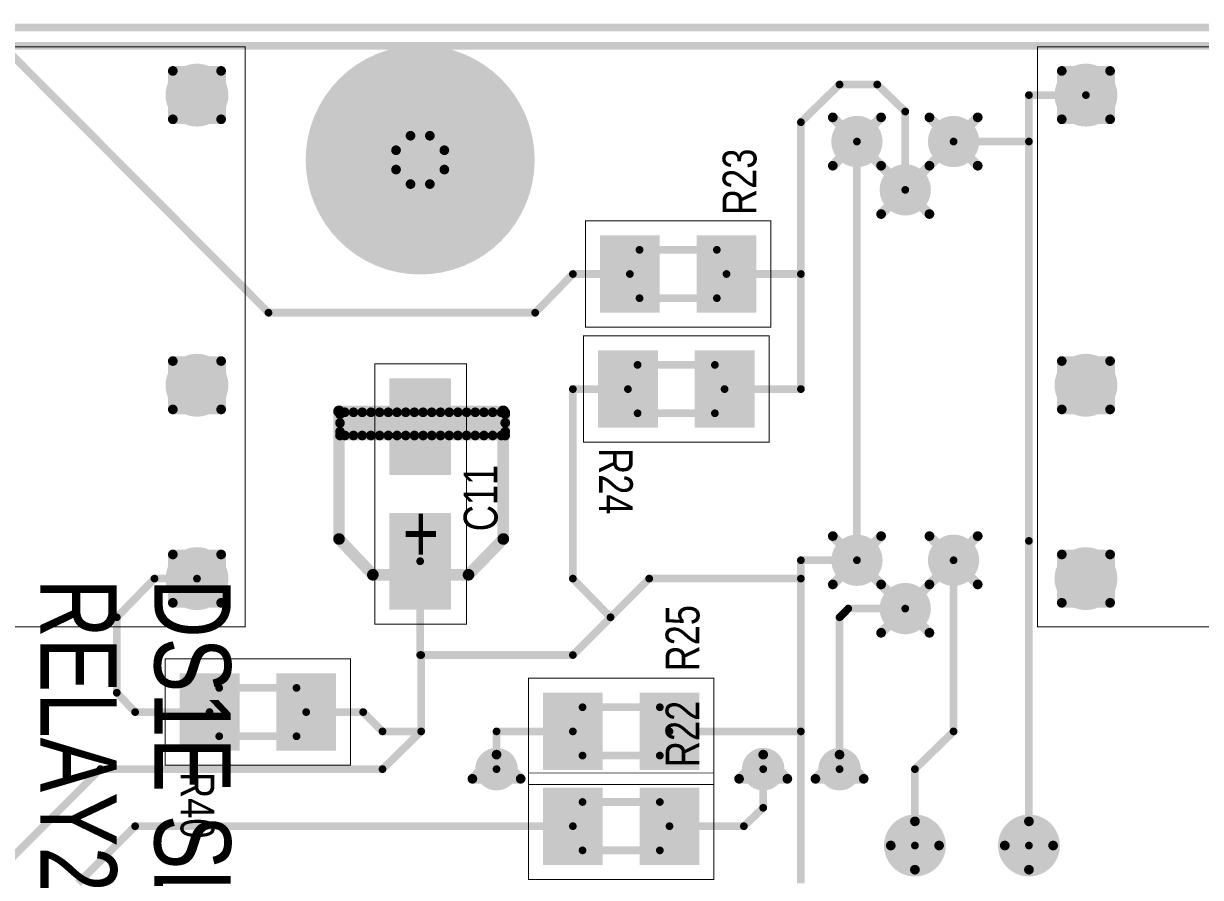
# Model space of a CAD drawing. Extents: x 0 to 12.4, y -1.9 to 1.3.
# Drawn here: x 7.266 to 8.483, y 0.459 to 1.342 of the extents above; entities that cross this region are included whole.
import ezdxf

# ---------------------------------------------------------------- set-up
doc = ezdxf.new("R2010")
doc.units = 0

msp = doc.modelspace()

# ---------------------------------------------------------------- linework, layer by layer
for points, const_width in [([(12.361, 0.02), (0, 0.02), (0, 1.338), (12.361, 1.338), (12.361, 0.02)], 0.008), ([(7.095, 0.748), (7.095, 1.318), (7.495, 1.318), (7.495, 0.718), (7.095, 0.718), (7.095, 0.748)], 0.001), ([(8.315, 0.748), (8.315, 1.318), (8.715, 1.318), (8.715, 0.718), (8.315, 0.718), (8.315, 0.748)], 0.001)]:
    msp.add_lwpolyline(points, close=True, dxfattribs=dict(const_width=const_width))
at = {"const_width": 0.0005}
for points in [[(7.4947, 1.318, 1), (7.4953, 1.318, 1)], [(8.3148, 1.318, 1), (8.3152, 1.318, 1)], [(8.3148, 0.748, 1), (8.3152, 0.748, 1)], [(8.3148, 0.748, 1), (8.3152, 0.748, 1)], [(7.4947, 0.718, 1), (7.4953, 0.718, 1)], [(8.3148, 0.718, 1), (8.3152, 0.718, 1)]]:
    msp.add_lwpolyline(points, format="xyb", close=True, dxfattribs=at)
at = {"layer": 'ASB', "const_width": 0.027}
for points in [[(8.115, 1.22, 1), (8.141, 1.22, 1)], [(8.215, 1.22, 1), (8.241, 1.22, 1)], [(8.165, 1.17, 1), (8.191, 1.17, 1)], [(8.115, 0.787, 1), (8.141, 0.787, 1)], [(8.215, 0.787, 1), (8.241, 0.787, 1)], [(8.165, 0.737, 1), (8.191, 0.737, 1)]]:
    msp.add_lwpolyline(points, format="xyb", close=True, dxfattribs=at)
at = {"layer": 'BOT'}
for points, const_width in [([(12.341, 1.319), (0.02, 1.319), (0.02, 0.039), (12.341, 0.039), (12.341, 1.319)], 0.008), ([(7.847, 1.138), (8.039, 1.138), (8.039, 1.028), (7.847, 1.028), (7.847, 1.138)], 0.001), ([(8.037, 0.909), (7.845, 0.909), (7.845, 1.019), (8.037, 1.019), (8.037, 0.909)], 0.001), ([(7.629, 0.721), (7.629, 0.99), (7.724, 0.99), (7.724, 0.721), (7.629, 0.721)], 0.001), ([(7.604, 0.575), (7.412, 0.575), (7.412, 0.685), (7.604, 0.685), (7.604, 0.575)], 0.001), ([(7.788, 0.665), (7.98, 0.665), (7.98, 0.555), (7.788, 0.555), (7.788, 0.665)], 0.001), ([(7.788, 0.567), (7.98, 0.567), (7.98, 0.457), (7.788, 0.457), (7.788, 0.567)], 0.001)]:
    msp.add_lwpolyline(points, close=True, dxfattribs=dict(at, const_width=const_width))
at = {"layer": 'BOT', "const_width": 0.008}
for points in [[(7.244, 1.319), (7.519, 1.043)], [(8.07, 1.24), (8.11, 1.279)], [(8.11, 1.279), (8.149, 1.279)], [(8.149, 1.279), (8.178, 1.251)], [(8.365, 1.268), (8.306, 1.268)], [(8.306, 1.268), (8.306, 1.22)], [(8.178, 1.251), (8.178, 1.17)], [(8.07, 1.083), (8.07, 1.24)], [(8.128, 0.787), (8.128, 1.22)], [(8.306, 1.22), (8.228, 1.22)], [(8.228, 1.22), (8.306, 1.22)], [(8.306, 1.22), (8.306, 0.807)], [(7.795, 1.043), (7.834, 1.083)], [(7.834, 1.083), (7.893, 1.083)], [(7.993, 1.083), (8.07, 1.083)], [(7.993, 1.083), (8.07, 1.083)], [(8.07, 1.083), (8.07, 0.964)], [(7.519, 1.043), (7.795, 1.043)], [(7.891, 0.964), (7.834, 0.964)], [(7.834, 0.964), (7.834, 0.768)], [(7.891, 0.964), (7.834, 0.964)], [(7.834, 0.964), (7.834, 0.768)], [(7.891, 0.964), (7.891, 0.964)], [(7.891, 0.964), (7.891, 0.964)], [(8.07, 0.964), (7.991, 0.964)], [(8.306, 0.807), (8.306, 0.807)], [(8.306, 0.807), (8.306, 0.492)], [(7.676, 0.689), (7.676, 0.786)], [(7.676, 0.689), (7.676, 0.786)], [(8.07, 0.768), (8.07, 0.787)], [(8.07, 0.787), (8.128, 0.787)], [(8.128, 0.787), (8.07, 0.787)], [(8.07, 0.787), (8.07, 0.768)], [(8.228, 0.787), (8.228, 0.61)], [(7.362, 0.728), (7.401, 0.768)], [(7.401, 0.768), (7.445, 0.768)], [(7.834, 0.768), (7.873, 0.728)], [(7.834, 0.768), (7.873, 0.728)], [(7.873, 0.728), (7.913, 0.768)], [(7.913, 0.768), (8.07, 0.768)], [(8.07, 0.768), (8.07, 0.61)], [(7.362, 0.65), (7.362, 0.728)], [(7.873, 0.728), (7.834, 0.689)], [(8.11, 0.728), (8.119, 0.737)], [(8.11, 0.571), (8.11, 0.728)], [(8.119, 0.737), (8.178, 0.737)], [(7.677, 0.689), (7.676, 0.689)], [(7.677, 0.689), (7.676, 0.689)], [(7.834, 0.689), (7.677, 0.689)], [(7.677, 0.61), (7.677, 0.689)], [(7.381, 0.63), (7.362, 0.65)], [(7.458, 0.63), (7.381, 0.63)], [(7.558, 0.63), (7.617, 0.63)], [(7.558, 0.63), (7.617, 0.63)], [(7.617, 0.63), (7.637, 0.61)], [(7.617, 0.63), (7.637, 0.61)], [(7.637, 0.61), (7.677, 0.61)], [(7.677, 0.61), (7.637, 0.571)], [(7.637, 0.61), (7.677, 0.61)], [(7.834, 0.61), (7.755, 0.61)], [(7.755, 0.61), (7.755, 0.571)], [(7.834, 0.61), (7.755, 0.61)], [(7.755, 0.61), (7.755, 0.571)], [(8.07, 0.61), (7.934, 0.61)], [(8.07, 0.61), (7.934, 0.61)], [(8.07, 0.453), (8.07, 0.61)], [(8.228, 0.61), (8.188, 0.571)], [(7.345, 0.571), (7.204, 0.43)], [(7.637, 0.571), (7.345, 0.571)], [(8.031, 0.571), (8.031, 0.531)], [(8.188, 0.571), (8.188, 0.492)], [(8.031, 0.531), (8.011, 0.512)], [(7.381, 0.512), (7.322, 0.453)], [(7.834, 0.512), (7.381, 0.512)], [(8.011, 0.512), (7.934, 0.512)]]:
    msp.add_lwpolyline(points, dxfattribs=at)
at = {"layer": 'BOT'}
for points, const_width in [([(7.617, 1.201, 1), (7.735, 1.201, 1)], 0.118), ([(7.43, 1.268, 1), (7.46, 1.268, 1)], 0.031), ([(8.35, 1.268, 1), (8.38, 1.268, 1)], 0.031), ([(8.108, 1.279, 1), (8.112, 1.279, 1)], 0.004), ([(8.108, 1.279, 1), (8.112, 1.279, 1)], 0.004), ([(8.147, 1.279, 1), (8.151, 1.279, 1)], 0.004), ([(8.147, 1.279, 1), (8.151, 1.279, 1)], 0.004), ([(8.304, 1.268, 1), (8.308, 1.268, 1)], 0.004), ([(8.304, 1.268, 1), (8.308, 1.268, 1)], 0.004), ([(8.363, 1.268, 1), (8.367, 1.268, 1)], 0.004), ([(8.176, 1.251, 1), (8.18, 1.251, 1)], 0.004), ([(8.176, 1.251, 1), (8.18, 1.251, 1)], 0.004), ([(8.068, 1.24, 1), (8.072, 1.24, 1)], 0.004), ([(8.068, 1.24, 1), (8.072, 1.24, 1)], 0.004), ([(8.115, 1.22, 1), (8.141, 1.22, 1)], 0.027), ([(8.215, 1.22, 1), (8.241, 1.22, 1)], 0.027), ([(8.126, 1.22, 1), (8.13, 1.22, 1)], 0.004), ([(8.226, 1.22, 1), (8.23, 1.22, 1)], 0.004), ([(8.226, 1.22, 1), (8.23, 1.22, 1)], 0.004), ([(8.304, 1.22, 1), (8.308, 1.22, 1)], 0.004), ([(8.304, 1.22, 1), (8.308, 1.22, 1)], 0.004), ([(8.304, 1.22, 1), (8.308, 1.22, 1)], 0.004), ([(8.304, 1.22, 1), (8.308, 1.22, 1)], 0.004), ([(8.165, 1.17, 1), (8.191, 1.17, 1)], 0.027), ([(8.176, 1.17, 1), (8.18, 1.17, 1)], 0.004), ([(7.8468, 1.138, 1), (7.8473, 1.138, 1)], 0.0005), ([(7.8468, 1.138, 1), (7.8473, 1.138, 1)], 0.0005), ([(8.0388, 1.138, 1), (8.0392, 1.138, 1)], 0.0005), ([(7.832, 1.083, 1), (7.836, 1.083, 1)], 0.004), ([(7.832, 1.083, 1), (7.836, 1.083, 1)], 0.004), ([(7.891, 1.083, 1), (7.895, 1.083, 1)], 0.004), ([(7.991, 1.083, 1), (7.995, 1.083, 1)], 0.004), ([(7.991, 1.083, 1), (7.995, 1.083, 1)], 0.004), ([(8.068, 1.083, 1), (8.072, 1.083, 1)], 0.004), ([(8.068, 1.083, 1), (8.072, 1.083, 1)], 0.004), ([(8.068, 1.083, 1), (8.072, 1.083, 1)], 0.004), ([(8.068, 1.083, 1), (8.072, 1.083, 1)], 0.004), ([(7.517, 1.043, 1), (7.521, 1.043, 1)], 0.004), ([(7.517, 1.043, 1), (7.521, 1.043, 1)], 0.004), ([(7.793, 1.043, 1), (7.797, 1.043, 1)], 0.004), ([(7.793, 1.043, 1), (7.797, 1.043, 1)], 0.004), ([(7.8468, 1.028, 1), (7.8473, 1.028, 1)], 0.0005), ([(8.0388, 1.028, 1), (8.0392, 1.028, 1)], 0.0005), ([(7.8447, 1.019, 1), (7.8453, 1.019, 1)], 0.0005), ([(8.0368, 1.019, 1), (8.0373, 1.019, 1)], 0.0005), ([(7.43, 0.968, 1), (7.46, 0.968, 1)], 0.031), ([(7.6287, 0.99, 1), (7.6292, 0.99, 1)], 0.0005), ([(7.7237, 0.99, 1), (7.7243, 0.99, 1)], 0.0005), ([(8.35, 0.968, 1), (8.38, 0.968, 1)], 0.031), ([(7.832, 0.964, 1), (7.836, 0.964, 1)], 0.004), ([(7.832, 0.964, 1), (7.836, 0.964, 1)], 0.004), ([(7.832, 0.964, 1), (7.836, 0.964, 1)], 0.004), ([(7.832, 0.964, 1), (7.836, 0.964, 1)], 0.004), ([(7.889, 0.964, 1), (7.893, 0.964, 1)], 0.004), ([(7.889, 0.964, 1), (7.893, 0.964, 1)], 0.004), ([(7.889, 0.964, 1), (7.893, 0.964, 1)], 0.004), ([(7.889, 0.964, 1), (7.893, 0.964, 1)], 0.004), ([(7.889, 0.964, 1), (7.893, 0.964, 1)], 0.004), ([(7.889, 0.964, 1), (7.893, 0.964, 1)], 0.004), ([(7.989, 0.964, 1), (7.993, 0.964, 1)], 0.004), ([(8.068, 0.964, 1), (8.072, 0.964, 1)], 0.004), ([(8.068, 0.964, 1), (8.072, 0.964, 1)], 0.004), ([(7.8447, 0.909, 1), (7.8453, 0.909, 1)], 0.0005), ([(8.0368, 0.909, 1), (8.0373, 0.909, 1)], 0.0005), ([(8.0368, 0.909, 1), (8.0373, 0.909, 1)], 0.0005), ([(8.115, 0.787, 1), (8.141, 0.787, 1)], 0.027), ([(8.215, 0.787, 1), (8.241, 0.787, 1)], 0.027), ([(8.304, 0.807, 1), (8.308, 0.807, 1)], 0.004), ([(8.304, 0.807, 1), (8.308, 0.807, 1)], 0.004), ([(8.304, 0.807, 1), (8.308, 0.807, 1)], 0.004), ([(8.304, 0.807, 1), (8.308, 0.807, 1)], 0.004), ([(7.43, 0.768, 1), (7.46, 0.768, 1)], 0.031), ([(8.35, 0.768, 1), (8.38, 0.768, 1)], 0.031), ([(7.674, 0.786, 1), (7.678, 0.786, 1)], 0.004), ([(7.674, 0.786, 1), (7.678, 0.786, 1)], 0.004), ([(8.068, 0.787, 1), (8.072, 0.787, 1)], 0.004), ([(8.068, 0.787, 1), (8.072, 0.787, 1)], 0.004), ([(8.068, 0.787, 1), (8.072, 0.787, 1)], 0.004), ([(8.068, 0.787, 1), (8.072, 0.787, 1)], 0.004), ([(8.126, 0.787, 1), (8.13, 0.787, 1)], 0.004), ([(8.126, 0.787, 1), (8.13, 0.787, 1)], 0.004), ([(8.126, 0.787, 1), (8.13, 0.787, 1)], 0.004), ([(8.226, 0.787, 1), (8.23, 0.787, 1)], 0.004), ([(7.399, 0.768, 1), (7.403, 0.768, 1)], 0.004), ([(7.399, 0.768, 1), (7.403, 0.768, 1)], 0.004), ([(7.443, 0.768, 1), (7.447, 0.768, 1)], 0.004), ([(7.832, 0.768, 1), (7.836, 0.768, 1)], 0.004), ([(7.832, 0.768, 1), (7.836, 0.768, 1)], 0.004), ([(7.832, 0.768, 1), (7.836, 0.768, 1)], 0.004), ([(7.832, 0.768, 1), (7.836, 0.768, 1)], 0.004), ([(7.911, 0.768, 1), (7.915, 0.768, 1)], 0.004), ([(7.911, 0.768, 1), (7.915, 0.768, 1)], 0.004), ([(8.068, 0.768, 1), (8.072, 0.768, 1)], 0.004), ([(8.068, 0.768, 1), (8.072, 0.768, 1)], 0.004), ([(8.068, 0.768, 1), (8.072, 0.768, 1)], 0.004), ([(8.068, 0.768, 1), (8.072, 0.768, 1)], 0.004), ([(8.165, 0.737, 1), (8.191, 0.737, 1)], 0.027), ([(7.36, 0.728, 1), (7.364, 0.728, 1)], 0.004), ([(7.36, 0.728, 1), (7.364, 0.728, 1)], 0.004), ([(7.871, 0.728, 1), (7.875, 0.728, 1)], 0.004), ([(7.871, 0.728, 1), (7.875, 0.728, 1)], 0.004), ([(7.871, 0.728, 1), (7.875, 0.728, 1)], 0.004), ([(7.871, 0.728, 1), (7.875, 0.728, 1)], 0.004), ([(8.108, 0.728, 1), (8.112, 0.728, 1)], 0.004), ([(8.108, 0.728, 1), (8.112, 0.728, 1)], 0.004), ([(8.117, 0.737, 1), (8.121, 0.737, 1)], 0.004), ([(8.117, 0.737, 1), (8.121, 0.737, 1)], 0.004), ([(8.176, 0.737, 1), (8.18, 0.737, 1)], 0.004), ([(7.6287, 0.721, 1), (7.6292, 0.721, 1)], 0.0005), ([(7.6287, 0.721, 1), (7.6292, 0.721, 1)], 0.0005), ([(7.7237, 0.721, 1), (7.7243, 0.721, 1)], 0.0005), ([(7.4117, 0.685, 1), (7.4123, 0.685, 1)], 0.0005), ([(7.6037, 0.685, 1), (7.6043, 0.685, 1)], 0.0005), ([(7.674, 0.689, 1), (7.678, 0.689, 1)], 0.004), ([(7.674, 0.689, 1), (7.678, 0.689, 1)], 0.004), ([(7.674, 0.689, 1), (7.678, 0.689, 1)], 0.004), ([(7.674, 0.689, 1), (7.678, 0.689, 1)], 0.004), ([(7.675, 0.689, 1), (7.679, 0.689, 1)], 0.004), ([(7.675, 0.689, 1), (7.679, 0.689, 1)], 0.004), ([(7.675, 0.689, 1), (7.679, 0.689, 1)], 0.004), ([(7.675, 0.689, 1), (7.679, 0.689, 1)], 0.004), ([(7.832, 0.689, 1), (7.836, 0.689, 1)], 0.004), ([(7.832, 0.689, 1), (7.836, 0.689, 1)], 0.004), ([(7.7878, 0.665, 1), (7.7883, 0.665, 1)], 0.0005), ([(7.7878, 0.665, 1), (7.7883, 0.665, 1)], 0.0005), ([(7.9798, 0.665, 1), (7.9803, 0.665, 1)], 0.0005), ([(7.36, 0.65, 1), (7.364, 0.65, 1)], 0.004), ([(7.36, 0.65, 1), (7.364, 0.65, 1)], 0.004), ([(7.379, 0.63, 1), (7.383, 0.63, 1)], 0.004), ([(7.379, 0.63, 1), (7.383, 0.63, 1)], 0.004), ([(7.456, 0.63, 1), (7.46, 0.63, 1)], 0.004), ([(7.556, 0.63, 1), (7.56, 0.63, 1)], 0.004), ([(7.556, 0.63, 1), (7.56, 0.63, 1)], 0.004), ([(7.615, 0.63, 1), (7.619, 0.63, 1)], 0.004), ([(7.615, 0.63, 1), (7.619, 0.63, 1)], 0.004), ([(7.615, 0.63, 1), (7.619, 0.63, 1)], 0.004), ([(7.615, 0.63, 1), (7.619, 0.63, 1)], 0.004), ([(7.635, 0.61, 1), (7.639, 0.61, 1)], 0.004), ([(7.635, 0.61, 1), (7.639, 0.61, 1)], 0.004), ([(7.635, 0.61, 1), (7.639, 0.61, 1)], 0.004), ([(7.635, 0.61, 1), (7.639, 0.61, 1)], 0.004), ([(7.675, 0.61, 1), (7.679, 0.61, 1)], 0.004), ([(7.675, 0.61, 1), (7.679, 0.61, 1)], 0.004), ([(7.675, 0.61, 1), (7.679, 0.61, 1)], 0.004), ([(7.675, 0.61, 1), (7.679, 0.61, 1)], 0.004), ([(7.753, 0.61, 1), (7.757, 0.61, 1)], 0.004), ([(7.753, 0.61, 1), (7.757, 0.61, 1)], 0.004), ([(7.753, 0.61, 1), (7.757, 0.61, 1)], 0.004), ([(7.753, 0.61, 1), (7.757, 0.61, 1)], 0.004), ([(7.832, 0.61, 1), (7.836, 0.61, 1)], 0.004), ([(7.832, 0.61, 1), (7.836, 0.61, 1)], 0.004), ([(7.932, 0.61, 1), (7.936, 0.61, 1)], 0.004), ([(7.932, 0.61, 1), (7.936, 0.61, 1)], 0.004), ([(8.068, 0.61, 1), (8.072, 0.61, 1)], 0.004), ([(8.068, 0.61, 1), (8.072, 0.61, 1)], 0.004), ([(8.068, 0.61, 1), (8.072, 0.61, 1)], 0.004), ([(8.068, 0.61, 1), (8.072, 0.61, 1)], 0.004), ([(8.226, 0.61, 1), (8.23, 0.61, 1)], 0.004), ([(8.226, 0.61, 1), (8.23, 0.61, 1)], 0.004), ([(7.745, 0.571, 1), (7.765, 0.571, 1)], 0.02), ([(7.745, 0.571, 1), (7.765, 0.571, 1)], 0.02), ([(8.021, 0.571, 1), (8.041, 0.571, 1)], 0.02), ([(8.1, 0.571, 1), (8.12, 0.571, 1)], 0.02), ([(7.343, 0.571, 1), (7.347, 0.571, 1)], 0.004), ([(7.343, 0.571, 1), (7.347, 0.571, 1)], 0.004), ([(7.4117, 0.575, 1), (7.4123, 0.575, 1)], 0.0005), ([(7.6037, 0.575, 1), (7.6043, 0.575, 1)], 0.0005), ([(7.6037, 0.575, 1), (7.6043, 0.575, 1)], 0.0005), ([(7.635, 0.571, 1), (7.639, 0.571, 1)], 0.004), ([(7.635, 0.571, 1), (7.639, 0.571, 1)], 0.004), ([(7.753, 0.571, 1), (7.757, 0.571, 1)], 0.004), ([(7.753, 0.571, 1), (7.757, 0.571, 1)], 0.004), ([(8.029, 0.571, 1), (8.033, 0.571, 1)], 0.004), ([(8.108, 0.571, 1), (8.112, 0.571, 1)], 0.004), ([(8.186, 0.571, 1), (8.19, 0.571, 1)], 0.004), ([(8.186, 0.571, 1), (8.19, 0.571, 1)], 0.004), ([(7.7878, 0.567, 1), (7.7883, 0.567, 1)], 0.0005), ([(7.7878, 0.567, 1), (7.7883, 0.567, 1)], 0.0005), ([(7.9798, 0.567, 1), (7.9803, 0.567, 1)], 0.0005), ([(7.7878, 0.555, 1), (7.7883, 0.555, 1)], 0.0005), ([(7.9798, 0.555, 1), (7.9803, 0.555, 1)], 0.0005), ([(8.029, 0.531, 1), (8.033, 0.531, 1)], 0.004), ([(8.029, 0.531, 1), (8.033, 0.531, 1)], 0.004), ([(7.379, 0.512, 1), (7.383, 0.512, 1)], 0.004), ([(7.379, 0.512, 1), (7.383, 0.512, 1)], 0.004), ([(7.832, 0.512, 1), (7.836, 0.512, 1)], 0.004), ([(7.932, 0.512, 1), (7.936, 0.512, 1)], 0.004), ([(8.009, 0.512, 1), (8.013, 0.512, 1)], 0.004), ([(8.009, 0.512, 1), (8.013, 0.512, 1)], 0.004), ([(8.173, 0.492, 1), (8.203, 0.492, 1)], 0.031), ([(8.291, 0.492, 1), (8.321, 0.492, 1)], 0.031), ([(8.186, 0.492, 1), (8.19, 0.492, 1)], 0.004), ([(8.304, 0.492, 1), (8.308, 0.492, 1)], 0.004)]:
    msp.add_lwpolyline(points, format="xyb", close=True, dxfattribs=dict(at, const_width=const_width))
for points in [[(7.863, 1.044), (7.923, 1.044), (7.863, 1.122), (7.923, 1.122)], [(7.963, 1.044), (8.023, 1.044), (7.963, 1.122), (8.023, 1.122)], [(7.861, 0.925), (7.921, 0.925), (7.861, 1.003), (7.921, 1.003)], [(7.961, 0.925), (8.021, 0.925), (7.961, 1.003), (8.021, 1.003)], [(7.645, 0.876), (7.707, 0.876), (7.645, 0.974), (7.707, 0.974)], [(7.645, 0.737), (7.707, 0.737), (7.645, 0.835), (7.707, 0.835)], [(7.428, 0.591), (7.488, 0.591), (7.428, 0.669), (7.488, 0.669)], [(7.528, 0.591), (7.588, 0.591), (7.528, 0.669), (7.588, 0.669)], [(7.804, 0.571), (7.864, 0.571), (7.804, 0.649), (7.864, 0.649)], [(7.904, 0.571), (7.964, 0.571), (7.904, 0.649), (7.964, 0.649)], [(7.804, 0.473), (7.864, 0.473), (7.804, 0.551), (7.864, 0.551)], [(7.904, 0.473), (7.964, 0.473), (7.904, 0.551), (7.964, 0.551)]]:
    msp.add_solid(points, dxfattribs=at)
at = {"layer": 'DRD', "const_width": 0.01}
for points in [[(7.47, 1.293), (7.42, 1.243)], [(7.47, 1.243), (7.42, 1.293)], [(7.42, 1.293), (7.42, 1.243)], [(7.47, 1.293), (7.42, 1.293)], [(7.47, 1.243), (7.47, 1.293)], [(8.39, 1.293), (8.34, 1.243)], [(8.39, 1.243), (8.34, 1.293)], [(8.34, 1.293), (8.34, 1.243)], [(8.39, 1.293), (8.34, 1.293)], [(8.39, 1.243), (8.39, 1.293)], [(7.42, 1.243), (7.47, 1.243)], [(8.153, 1.245), (8.103, 1.195)], [(8.153, 1.195), (8.103, 1.245)], [(8.253, 1.245), (8.203, 1.195)], [(8.253, 1.195), (8.203, 1.245)], [(8.34, 1.243), (8.39, 1.243)], [(7.666, 1.226), (7.651, 1.211)], [(7.686, 1.226), (7.666, 1.226)], [(7.701, 1.211), (7.686, 1.226)], [(7.651, 1.211), (7.651, 1.191)], [(7.701, 1.191), (7.701, 1.211)], [(7.651, 1.191), (7.666, 1.176)], [(7.686, 1.176), (7.701, 1.191)], [(8.203, 1.195), (8.153, 1.145)], [(8.203, 1.145), (8.153, 1.195)], [(7.666, 1.176), (7.686, 1.176)], [(7.47, 0.993), (7.42, 0.943)], [(7.47, 0.943), (7.42, 0.993)], [(7.42, 0.993), (7.42, 0.943)], [(7.47, 0.993), (7.42, 0.993)], [(7.47, 0.943), (7.47, 0.993)], [(8.39, 0.993), (8.34, 0.943)], [(8.39, 0.943), (8.34, 0.993)], [(8.34, 0.993), (8.34, 0.943)], [(8.39, 0.993), (8.34, 0.993)], [(8.39, 0.943), (8.39, 0.993)], [(7.42, 0.943), (7.47, 0.943)], [(8.34, 0.943), (8.39, 0.943)], [(8.153, 0.812), (8.103, 0.762)], [(8.153, 0.762), (8.103, 0.812)], [(8.253, 0.812), (8.203, 0.762)], [(8.253, 0.762), (8.203, 0.812)], [(7.47, 0.793), (7.42, 0.743)], [(7.47, 0.743), (7.42, 0.793)], [(7.42, 0.793), (7.42, 0.743)], [(7.47, 0.793), (7.42, 0.793)], [(7.47, 0.743), (7.47, 0.793)], [(8.39, 0.793), (8.34, 0.743)], [(8.39, 0.743), (8.34, 0.793)], [(8.34, 0.793), (8.34, 0.743)], [(8.39, 0.793), (8.34, 0.793)], [(8.39, 0.743), (8.39, 0.793)], [(8.203, 0.762), (8.153, 0.712)], [(8.203, 0.712), (8.153, 0.762)], [(7.42, 0.743), (7.47, 0.743)], [(8.34, 0.743), (8.39, 0.743)], [(7.755, 0.586), (7.73, 0.561)], [(7.755, 0.586), (7.73, 0.561)], [(7.78, 0.561), (7.755, 0.586)], [(7.78, 0.561), (7.755, 0.586)], [(8.031, 0.586), (8.006, 0.561)], [(8.056, 0.561), (8.031, 0.586)], [(8.11, 0.586), (8.085, 0.561)], [(8.135, 0.561), (8.11, 0.586)], [(7.73, 0.561), (7.78, 0.561)], [(7.73, 0.561), (7.78, 0.561)], [(8.006, 0.561), (8.056, 0.561)], [(8.085, 0.561), (8.135, 0.561)], [(8.188, 0.467), (8.188, 0.517)], [(8.306, 0.467), (8.306, 0.517)], [(8.213, 0.492), (8.163, 0.492)], [(8.331, 0.492), (8.281, 0.492)]]:
    msp.add_lwpolyline(points, dxfattribs=at)
at = {"layer": 'DRD', "const_width": 0.005}
for points in [[(7.4175, 1.293, 1), (7.4225, 1.293, 1)], [(7.4175, 1.293, 1), (7.4225, 1.293, 1)], [(7.4175, 1.293, 1), (7.4225, 1.293, 1)], [(7.4675, 1.293, 1), (7.4725, 1.293, 1)], [(7.4675, 1.293, 1), (7.4725, 1.293, 1)], [(7.4675, 1.293, 1), (7.4725, 1.293, 1)], [(8.3375, 1.293, 1), (8.3425, 1.293, 1)], [(8.3375, 1.293, 1), (8.3425, 1.293, 1)], [(8.3375, 1.293, 1), (8.3425, 1.293, 1)], [(8.3875, 1.293, 1), (8.3925, 1.293, 1)], [(8.3875, 1.293, 1), (8.3925, 1.293, 1)], [(8.3875, 1.293, 1), (8.3925, 1.293, 1)], [(7.4175, 1.243, 1), (7.4225, 1.243, 1)], [(7.4175, 1.243, 1), (7.4225, 1.243, 1)], [(7.4175, 1.243, 1), (7.4225, 1.243, 1)], [(7.4675, 1.243, 1), (7.4725, 1.243, 1)], [(7.4675, 1.243, 1), (7.4725, 1.243, 1)], [(7.4675, 1.243, 1), (7.4725, 1.243, 1)], [(8.1005, 1.245, 1), (8.1055, 1.245, 1)], [(8.1505, 1.245, 1), (8.1555, 1.245, 1)], [(8.2005, 1.245, 1), (8.2055, 1.245, 1)], [(8.2505, 1.245, 1), (8.2555, 1.245, 1)], [(8.3375, 1.243, 1), (8.3425, 1.243, 1)], [(8.3375, 1.243, 1), (8.3425, 1.243, 1)], [(8.3375, 1.243, 1), (8.3425, 1.243, 1)], [(8.3875, 1.243, 1), (8.3925, 1.243, 1)], [(8.3875, 1.243, 1), (8.3925, 1.243, 1)], [(8.3875, 1.243, 1), (8.3925, 1.243, 1)], [(7.6635, 1.226, 1), (7.6685, 1.226, 1)], [(7.6635, 1.226, 1), (7.6685, 1.226, 1)], [(7.6835, 1.226, 1), (7.6885, 1.226, 1)], [(7.6835, 1.226, 1), (7.6885, 1.226, 1)], [(7.6485, 1.211, 1), (7.6535, 1.211, 1)], [(7.6485, 1.211, 1), (7.6535, 1.211, 1)], [(7.6985, 1.211, 1), (7.7035, 1.211, 1)], [(7.6985, 1.211, 1), (7.7035, 1.211, 1)], [(7.6485, 1.191, 1), (7.6535, 1.191, 1)], [(7.6485, 1.191, 1), (7.6535, 1.191, 1)], [(7.6985, 1.191, 1), (7.7035, 1.191, 1)], [(7.6985, 1.191, 1), (7.7035, 1.191, 1)], [(8.1005, 1.195, 1), (8.1055, 1.195, 1)], [(8.1505, 1.195, 1), (8.1555, 1.195, 1)], [(8.1505, 1.195, 1), (8.1555, 1.195, 1)], [(8.2005, 1.195, 1), (8.2055, 1.195, 1)], [(8.2005, 1.195, 1), (8.2055, 1.195, 1)], [(8.2505, 1.195, 1), (8.2555, 1.195, 1)], [(7.6635, 1.176, 1), (7.6685, 1.176, 1)], [(7.6635, 1.176, 1), (7.6685, 1.176, 1)], [(7.6835, 1.176, 1), (7.6885, 1.176, 1)], [(7.6835, 1.176, 1), (7.6885, 1.176, 1)], [(8.1505, 1.145, 1), (8.1555, 1.145, 1)], [(8.2005, 1.145, 1), (8.2055, 1.145, 1)], [(7.4175, 0.993, 1), (7.4225, 0.993, 1)], [(7.4175, 0.993, 1), (7.4225, 0.993, 1)], [(7.4175, 0.993, 1), (7.4225, 0.993, 1)], [(7.4675, 0.993, 1), (7.4725, 0.993, 1)], [(7.4675, 0.993, 1), (7.4725, 0.993, 1)], [(7.4675, 0.993, 1), (7.4725, 0.993, 1)], [(8.3375, 0.993, 1), (8.3425, 0.993, 1)], [(8.3375, 0.993, 1), (8.3425, 0.993, 1)], [(8.3375, 0.993, 1), (8.3425, 0.993, 1)], [(8.3875, 0.993, 1), (8.3925, 0.993, 1)], [(8.3875, 0.993, 1), (8.3925, 0.993, 1)], [(8.3875, 0.993, 1), (8.3925, 0.993, 1)], [(7.4175, 0.943, 1), (7.4225, 0.943, 1)], [(7.4175, 0.943, 1), (7.4225, 0.943, 1)], [(7.4175, 0.943, 1), (7.4225, 0.943, 1)], [(7.4675, 0.943, 1), (7.4725, 0.943, 1)], [(7.4675, 0.943, 1), (7.4725, 0.943, 1)], [(7.4675, 0.943, 1), (7.4725, 0.943, 1)], [(8.3375, 0.943, 1), (8.3425, 0.943, 1)], [(8.3375, 0.943, 1), (8.3425, 0.943, 1)], [(8.3375, 0.943, 1), (8.3425, 0.943, 1)], [(8.3875, 0.943, 1), (8.3925, 0.943, 1)], [(8.3875, 0.943, 1), (8.3925, 0.943, 1)], [(8.3875, 0.943, 1), (8.3925, 0.943, 1)], [(8.1005, 0.812, 1), (8.1055, 0.812, 1)], [(8.1505, 0.812, 1), (8.1555, 0.812, 1)], [(8.2005, 0.812, 1), (8.2055, 0.812, 1)], [(8.2505, 0.812, 1), (8.2555, 0.812, 1)], [(7.4175, 0.793, 1), (7.4225, 0.793, 1)], [(7.4175, 0.793, 1), (7.4225, 0.793, 1)], [(7.4175, 0.793, 1), (7.4225, 0.793, 1)], [(7.4675, 0.793, 1), (7.4725, 0.793, 1)], [(7.4675, 0.793, 1), (7.4725, 0.793, 1)], [(7.4675, 0.793, 1), (7.4725, 0.793, 1)], [(8.3375, 0.793, 1), (8.3425, 0.793, 1)], [(8.3375, 0.793, 1), (8.3425, 0.793, 1)], [(8.3375, 0.793, 1), (8.3425, 0.793, 1)], [(8.3875, 0.793, 1), (8.3925, 0.793, 1)], [(8.3875, 0.793, 1), (8.3925, 0.793, 1)], [(8.3875, 0.793, 1), (8.3925, 0.793, 1)], [(8.1005, 0.762, 1), (8.1055, 0.762, 1)], [(8.1505, 0.762, 1), (8.1555, 0.762, 1)], [(8.1505, 0.762, 1), (8.1555, 0.762, 1)], [(8.2005, 0.762, 1), (8.2055, 0.762, 1)], [(8.2005, 0.762, 1), (8.2055, 0.762, 1)], [(8.2505, 0.762, 1), (8.2555, 0.762, 1)], [(7.4175, 0.743, 1), (7.4225, 0.743, 1)], [(7.4175, 0.743, 1), (7.4225, 0.743, 1)], [(7.4175, 0.743, 1), (7.4225, 0.743, 1)], [(7.4675, 0.743, 1), (7.4725, 0.743, 1)], [(7.4675, 0.743, 1), (7.4725, 0.743, 1)], [(7.4675, 0.743, 1), (7.4725, 0.743, 1)], [(8.3375, 0.743, 1), (8.3425, 0.743, 1)], [(8.3375, 0.743, 1), (8.3425, 0.743, 1)], [(8.3375, 0.743, 1), (8.3425, 0.743, 1)], [(8.3875, 0.743, 1), (8.3925, 0.743, 1)], [(8.3875, 0.743, 1), (8.3925, 0.743, 1)], [(8.3875, 0.743, 1), (8.3925, 0.743, 1)], [(8.1505, 0.712, 1), (8.1555, 0.712, 1)], [(8.2005, 0.712, 1), (8.2055, 0.712, 1)], [(7.7525, 0.586, 1), (7.7575, 0.586, 1)], [(7.7525, 0.586, 1), (7.7575, 0.586, 1)], [(7.7525, 0.586, 1), (7.7575, 0.586, 1)], [(7.7525, 0.586, 1), (7.7575, 0.586, 1)], [(8.0285, 0.586, 1), (8.0335, 0.586, 1)], [(8.0285, 0.586, 1), (8.0335, 0.586, 1)], [(8.1075, 0.586, 1), (8.1125, 0.586, 1)], [(8.1075, 0.586, 1), (8.1125, 0.586, 1)], [(7.7275, 0.561, 1), (7.7325, 0.561, 1)], [(7.7275, 0.561, 1), (7.7325, 0.561, 1)], [(7.7275, 0.561, 1), (7.7325, 0.561, 1)], [(7.7275, 0.561, 1), (7.7325, 0.561, 1)], [(7.7775, 0.561, 1), (7.7825, 0.561, 1)], [(7.7775, 0.561, 1), (7.7825, 0.561, 1)], [(7.7775, 0.561, 1), (7.7825, 0.561, 1)], [(7.7775, 0.561, 1), (7.7825, 0.561, 1)], [(8.0035, 0.561, 1), (8.0085, 0.561, 1)], [(8.0035, 0.561, 1), (8.0085, 0.561, 1)], [(8.0535, 0.561, 1), (8.0585, 0.561, 1)], [(8.0535, 0.561, 1), (8.0585, 0.561, 1)], [(8.0825, 0.561, 1), (8.0875, 0.561, 1)], [(8.0825, 0.561, 1), (8.0875, 0.561, 1)], [(8.1325, 0.561, 1), (8.1375, 0.561, 1)], [(8.1325, 0.561, 1), (8.1375, 0.561, 1)], [(8.1855, 0.517, 1), (8.1905, 0.517, 1)], [(8.3035, 0.517, 1), (8.3085, 0.517, 1)], [(8.1605, 0.492, 1), (8.1655, 0.492, 1)], [(8.2105, 0.492, 1), (8.2155, 0.492, 1)], [(8.2785, 0.492, 1), (8.2835, 0.492, 1)], [(8.3285, 0.492, 1), (8.3335, 0.492, 1)], [(8.1855, 0.467, 1), (8.1905, 0.467, 1)], [(8.3035, 0.467, 1), (8.3085, 0.467, 1)]]:
    msp.add_lwpolyline(points, format="xyb", close=True, dxfattribs=at)
at = {"layer": 'DRL'}
for points, const_width in [([(7.436, 1.268, 1), (7.454, 1.268, 1)], 0.019), ([(8.356, 1.268, 1), (8.374, 1.268, 1)], 0.019), ([(7.639, 1.201, 1), (7.713, 1.201, 1)], 0.075), ([(8.121, 1.22, 1), (8.135, 1.22, 1)], 0.015), ([(8.221, 1.22, 1), (8.235, 1.22, 1)], 0.015), ([(8.171, 1.17, 1), (8.185, 1.17, 1)], 0.015), ([(7.436, 0.968, 1), (7.454, 0.968, 1)], 0.019), ([(8.356, 0.968, 1), (8.374, 0.968, 1)], 0.019), ([(8.121, 0.787, 1), (8.135, 0.787, 1)], 0.015), ([(8.221, 0.787, 1), (8.235, 0.787, 1)], 0.015), ([(7.436, 0.768, 1), (7.454, 0.768, 1)], 0.019), ([(8.356, 0.768, 1), (8.374, 0.768, 1)], 0.019), ([(8.171, 0.737, 1), (8.185, 0.737, 1)], 0.015), ([(7.75, 0.571, 1), (7.76, 0.571, 1)], 0.01), ([(7.75, 0.571, 1), (7.76, 0.571, 1)], 0.01), ([(8.026, 0.571, 1), (8.036, 0.571, 1)], 0.01), ([(8.105, 0.571, 1), (8.115, 0.571, 1)], 0.01), ([(8.18, 0.492, 1), (8.196, 0.492, 1)], 0.016), ([(8.298, 0.492, 1), (8.314, 0.492, 1)], 0.016)]:
    msp.add_lwpolyline(points, format="xyb", close=True, dxfattribs=dict(at, const_width=const_width))
at = {"layer": 'SMB'}
for points, const_width in [([(7.617, 1.201, 1), (7.735, 1.201, 1)], 0.119), ([(7.429, 1.268, 1), (7.461, 1.268, 1)], 0.033), ([(8.349, 1.268, 1), (8.381, 1.268, 1)], 0.033), ([(8.115, 1.22, 1), (8.141, 1.22, 1)], 0.027), ([(8.215, 1.22, 1), (8.241, 1.22, 1)], 0.027), ([(8.165, 1.17, 1), (8.191, 1.17, 1)], 0.027), ([(7.429, 0.968, 1), (7.461, 0.968, 1)], 0.033), ([(8.349, 0.968, 1), (8.381, 0.968, 1)], 0.033), ([(8.115, 0.787, 1), (8.141, 0.787, 1)], 0.027), ([(8.215, 0.787, 1), (8.241, 0.787, 1)], 0.027), ([(7.429, 0.768, 1), (7.461, 0.768, 1)], 0.033), ([(8.349, 0.768, 1), (8.381, 0.768, 1)], 0.033), ([(8.165, 0.737, 1), (8.191, 0.737, 1)], 0.027), ([(7.744, 0.571, 1), (7.766, 0.571, 1)], 0.022), ([(7.744, 0.571, 1), (7.766, 0.571, 1)], 0.022), ([(8.02, 0.571, 1), (8.042, 0.571, 1)], 0.022), ([(8.099, 0.571, 1), (8.121, 0.571, 1)], 0.022), ([(8.172, 0.492, 1), (8.204, 0.492, 1)], 0.032), ([(8.29, 0.492, 1), (8.322, 0.492, 1)], 0.032)]:
    msp.add_lwpolyline(points, format="xyb", close=True, dxfattribs=dict(at, const_width=const_width))
for points in [[(7.862, 1.043), (7.924, 1.043), (7.862, 1.123), (7.924, 1.123)], [(7.962, 1.043), (8.024, 1.043), (7.962, 1.123), (8.024, 1.123)], [(7.86, 0.924), (7.922, 0.924), (7.86, 1.004), (7.922, 1.004)], [(7.96, 0.924), (8.022, 0.924), (7.96, 1.004), (8.022, 1.004)], [(7.644, 0.875), (7.708, 0.875), (7.644, 0.975), (7.708, 0.975)], [(7.644, 0.736), (7.708, 0.736), (7.644, 0.836), (7.708, 0.836)], [(7.427, 0.59), (7.489, 0.59), (7.427, 0.67), (7.489, 0.67)], [(7.527, 0.59), (7.589, 0.59), (7.527, 0.67), (7.589, 0.67)], [(7.803, 0.57), (7.865, 0.57), (7.803, 0.65), (7.865, 0.65)], [(7.903, 0.57), (7.965, 0.57), (7.903, 0.65), (7.965, 0.65)], [(7.803, 0.472), (7.865, 0.472), (7.803, 0.552), (7.865, 0.552)], [(7.903, 0.472), (7.965, 0.472), (7.903, 0.552), (7.965, 0.552)]]:
    msp.add_solid(points, dxfattribs=at)
at = {"layer": 'SPB'}
for points in [[(7.863, 1.044), (7.923, 1.044), (7.863, 1.122), (7.923, 1.122)], [(7.963, 1.044), (8.023, 1.044), (7.963, 1.122), (8.023, 1.122)], [(7.861, 0.925), (7.921, 0.925), (7.861, 1.003), (7.921, 1.003)], [(7.961, 0.925), (8.021, 0.925), (7.961, 1.003), (8.021, 1.003)], [(7.645, 0.876), (7.707, 0.876), (7.645, 0.974), (7.707, 0.974)], [(7.645, 0.737), (7.707, 0.737), (7.645, 0.835), (7.707, 0.835)], [(7.428, 0.591), (7.488, 0.591), (7.428, 0.669), (7.488, 0.669)], [(7.528, 0.591), (7.588, 0.591), (7.528, 0.669), (7.588, 0.669)], [(7.804, 0.571), (7.864, 0.571), (7.804, 0.649), (7.864, 0.649)], [(7.904, 0.571), (7.964, 0.571), (7.904, 0.649), (7.964, 0.649)], [(7.804, 0.473), (7.864, 0.473), (7.804, 0.551), (7.864, 0.551)], [(7.904, 0.473), (7.964, 0.473), (7.904, 0.551), (7.964, 0.551)]]:
    msp.add_solid(points, dxfattribs=at)
at = {"layer": 'SSB'}
for points, const_width in [([(7.903, 1.108), (7.983, 1.108)], 0.008), ([(7.903, 1.108), (7.903, 1.058)], 0.008), ([(7.983, 1.108), (7.983, 1.058)], 0.008), ([(7.903, 1.058), (7.983, 1.058)], 0.008), ([(7.981, 0.989), (7.901, 0.989)], 0.008), ([(7.901, 0.939), (7.901, 0.989)], 0.008), ([(7.981, 0.939), (7.981, 0.989)], 0.008), ([(7.592, 0.941), (7.762, 0.941)], 0.012), ([(7.592, 0.809), (7.592, 0.941)], 0.012), ([(7.764, 0.94), (7.593, 0.94)], 0.01), ([(7.593, 0.916), (7.593, 0.94)], 0.01), ([(7.764, 0.938), (7.593, 0.938)], 0.01), ([(7.598, 0.916), (7.598, 0.94)], 0.01), ([(7.607, 0.916), (7.607, 0.94)], 0.01), ([(7.616, 0.916), (7.616, 0.94)], 0.01), ([(7.625, 0.916), (7.625, 0.94)], 0.01), ([(7.634, 0.916), (7.634, 0.94)], 0.01), ([(7.643, 0.916), (7.643, 0.94)], 0.01), ([(7.652, 0.916), (7.652, 0.94)], 0.01), ([(7.661, 0.916), (7.661, 0.94)], 0.01), ([(7.67, 0.916), (7.67, 0.94)], 0.01), ([(7.679, 0.916), (7.679, 0.94)], 0.01), ([(7.688, 0.916), (7.688, 0.94)], 0.01), ([(7.697, 0.916), (7.697, 0.94)], 0.01), ([(7.706, 0.916), (7.706, 0.94)], 0.01), ([(7.715, 0.916), (7.715, 0.94)], 0.01), ([(7.724, 0.916), (7.724, 0.94)], 0.01), ([(7.733, 0.916), (7.733, 0.94)], 0.01), ([(7.742, 0.916), (7.742, 0.94)], 0.01), ([(7.751, 0.916), (7.751, 0.94)], 0.01), ([(7.76, 0.916), (7.76, 0.94)], 0.01), ([(7.762, 0.809), (7.762, 0.941)], 0.012), ([(7.764, 0.916), (7.764, 0.94)], 0.01), ([(7.981, 0.939), (7.901, 0.939)], 0.008), ([(7.764, 0.929), (7.593, 0.929)], 0.01), ([(7.764, 0.92), (7.593, 0.92)], 0.01), ([(7.764, 0.916), (7.593, 0.916)], 0.01), ([(7.592, 0.809), (7.627, 0.772)], 0.012), ([(7.726, 0.772), (7.762, 0.809)], 0.012), ([(7.627, 0.772), (7.726, 0.772)], 0.012), ([(7.548, 0.655), (7.468, 0.655)], 0.008), ([(7.468, 0.605), (7.468, 0.655)], 0.008), ([(7.548, 0.605), (7.548, 0.655)], 0.008), ([(7.844, 0.635), (7.924, 0.635)], 0.008), ([(7.844, 0.635), (7.844, 0.585)], 0.008), ([(7.924, 0.635), (7.924, 0.585)], 0.008), ([(7.548, 0.605), (7.468, 0.605)], 0.008), ([(7.844, 0.585), (7.924, 0.585)], 0.008), ([(7.844, 0.537), (7.924, 0.537)], 0.008), ([(7.844, 0.537), (7.844, 0.487)], 0.008), ([(7.924, 0.537), (7.924, 0.487)], 0.008), ([(7.844, 0.487), (7.924, 0.487)], 0.008)]:
    msp.add_lwpolyline(points, dxfattribs=dict(at, const_width=const_width))
for points, const_width in [([(7.901, 1.108, 1), (7.905, 1.108, 1)], 0.004), ([(7.901, 1.108, 1), (7.905, 1.108, 1)], 0.004), ([(7.981, 1.108, 1), (7.985, 1.108, 1)], 0.004), ([(7.981, 1.108, 1), (7.985, 1.108, 1)], 0.004), ([(7.901, 1.058, 1), (7.905, 1.058, 1)], 0.004), ([(7.901, 1.058, 1), (7.905, 1.058, 1)], 0.004), ([(7.981, 1.058, 1), (7.985, 1.058, 1)], 0.004), ([(7.981, 1.058, 1), (7.985, 1.058, 1)], 0.004), ([(7.899, 0.989, 1), (7.903, 0.989, 1)], 0.004), ([(7.899, 0.989, 1), (7.903, 0.989, 1)], 0.004), ([(7.979, 0.989, 1), (7.983, 0.989, 1)], 0.004), ([(7.979, 0.989, 1), (7.983, 0.989, 1)], 0.004), ([(7.589, 0.941, 1), (7.595, 0.941, 1)], 0.006), ([(7.589, 0.941, 1), (7.595, 0.941, 1)], 0.006), ([(7.5905, 0.94, 1), (7.5955, 0.94, 1)], 0.005), ([(7.5905, 0.94, 1), (7.5955, 0.94, 1)], 0.005), ([(7.5905, 0.938, 1), (7.5955, 0.938, 1)], 0.005), ([(7.5955, 0.94, 1), (7.6005, 0.94, 1)], 0.005), ([(7.6045, 0.94, 1), (7.6095, 0.94, 1)], 0.005), ([(7.6135, 0.94, 1), (7.6185, 0.94, 1)], 0.005), ([(7.6225, 0.94, 1), (7.6275, 0.94, 1)], 0.005), ([(7.6315, 0.94, 1), (7.6365, 0.94, 1)], 0.005), ([(7.6405, 0.94, 1), (7.6455, 0.94, 1)], 0.005), ([(7.6495, 0.94, 1), (7.6545, 0.94, 1)], 0.005), ([(7.6585, 0.94, 1), (7.6635, 0.94, 1)], 0.005), ([(7.6675, 0.94, 1), (7.6725, 0.94, 1)], 0.005), ([(7.6765, 0.94, 1), (7.6815, 0.94, 1)], 0.005), ([(7.6855, 0.94, 1), (7.6905, 0.94, 1)], 0.005), ([(7.6945, 0.94, 1), (7.6995, 0.94, 1)], 0.005), ([(7.7035, 0.94, 1), (7.7085, 0.94, 1)], 0.005), ([(7.7125, 0.94, 1), (7.7175, 0.94, 1)], 0.005), ([(7.7215, 0.94, 1), (7.7265, 0.94, 1)], 0.005), ([(7.7305, 0.94, 1), (7.7355, 0.94, 1)], 0.005), ([(7.7395, 0.94, 1), (7.7445, 0.94, 1)], 0.005), ([(7.7485, 0.94, 1), (7.7535, 0.94, 1)], 0.005), ([(7.7575, 0.94, 1), (7.7625, 0.94, 1)], 0.005), ([(7.759, 0.941, 1), (7.765, 0.941, 1)], 0.006), ([(7.759, 0.941, 1), (7.765, 0.941, 1)], 0.006), ([(7.7615, 0.94, 1), (7.7665, 0.94, 1)], 0.005), ([(7.7615, 0.94, 1), (7.7665, 0.94, 1)], 0.005), ([(7.7615, 0.938, 1), (7.7665, 0.938, 1)], 0.005), ([(7.899, 0.939, 1), (7.903, 0.939, 1)], 0.004), ([(7.899, 0.939, 1), (7.903, 0.939, 1)], 0.004), ([(7.979, 0.939, 1), (7.983, 0.939, 1)], 0.004), ([(7.979, 0.939, 1), (7.983, 0.939, 1)], 0.004), ([(7.5905, 0.929, 1), (7.5955, 0.929, 1)], 0.005), ([(7.7615, 0.929, 1), (7.7665, 0.929, 1)], 0.005), ([(7.5905, 0.92, 1), (7.5955, 0.92, 1)], 0.005), ([(7.5905, 0.916, 1), (7.5955, 0.916, 1)], 0.005), ([(7.5905, 0.916, 1), (7.5955, 0.916, 1)], 0.005), ([(7.5955, 0.916, 1), (7.6005, 0.916, 1)], 0.005), ([(7.6045, 0.916, 1), (7.6095, 0.916, 1)], 0.005), ([(7.6135, 0.916, 1), (7.6185, 0.916, 1)], 0.005), ([(7.6225, 0.916, 1), (7.6275, 0.916, 1)], 0.005), ([(7.6315, 0.916, 1), (7.6365, 0.916, 1)], 0.005), ([(7.6405, 0.916, 1), (7.6455, 0.916, 1)], 0.005), ([(7.6495, 0.916, 1), (7.6545, 0.916, 1)], 0.005), ([(7.6585, 0.916, 1), (7.6635, 0.916, 1)], 0.005), ([(7.6675, 0.916, 1), (7.6725, 0.916, 1)], 0.005), ([(7.6765, 0.916, 1), (7.6815, 0.916, 1)], 0.005), ([(7.6855, 0.916, 1), (7.6905, 0.916, 1)], 0.005), ([(7.6945, 0.916, 1), (7.6995, 0.916, 1)], 0.005), ([(7.7035, 0.916, 1), (7.7085, 0.916, 1)], 0.005), ([(7.7125, 0.916, 1), (7.7175, 0.916, 1)], 0.005), ([(7.7215, 0.916, 1), (7.7265, 0.916, 1)], 0.005), ([(7.7305, 0.916, 1), (7.7355, 0.916, 1)], 0.005), ([(7.7395, 0.916, 1), (7.7445, 0.916, 1)], 0.005), ([(7.7485, 0.916, 1), (7.7535, 0.916, 1)], 0.005), ([(7.7575, 0.916, 1), (7.7625, 0.916, 1)], 0.005), ([(7.7615, 0.92, 1), (7.7665, 0.92, 1)], 0.005), ([(7.7615, 0.916, 1), (7.7665, 0.916, 1)], 0.005), ([(7.7615, 0.916, 1), (7.7665, 0.916, 1)], 0.005), ([(7.589, 0.809, 1), (7.595, 0.809, 1)], 0.006), ([(7.589, 0.809, 1), (7.595, 0.809, 1)], 0.006), ([(7.759, 0.809, 1), (7.765, 0.809, 1)], 0.006), ([(7.759, 0.809, 1), (7.765, 0.809, 1)], 0.006), ([(7.624, 0.772, 1), (7.63, 0.772, 1)], 0.006), ([(7.624, 0.772, 1), (7.63, 0.772, 1)], 0.006), ([(7.723, 0.772, 1), (7.729, 0.772, 1)], 0.006), ([(7.723, 0.772, 1), (7.729, 0.772, 1)], 0.006), ([(7.466, 0.655, 1), (7.47, 0.655, 1)], 0.004), ([(7.466, 0.655, 1), (7.47, 0.655, 1)], 0.004), ([(7.546, 0.655, 1), (7.55, 0.655, 1)], 0.004), ([(7.546, 0.655, 1), (7.55, 0.655, 1)], 0.004), ([(7.842, 0.635, 1), (7.846, 0.635, 1)], 0.004), ([(7.842, 0.635, 1), (7.846, 0.635, 1)], 0.004), ([(7.922, 0.635, 1), (7.926, 0.635, 1)], 0.004), ([(7.922, 0.635, 1), (7.926, 0.635, 1)], 0.004), ([(7.466, 0.605, 1), (7.47, 0.605, 1)], 0.004), ([(7.466, 0.605, 1), (7.47, 0.605, 1)], 0.004), ([(7.546, 0.605, 1), (7.55, 0.605, 1)], 0.004), ([(7.546, 0.605, 1), (7.55, 0.605, 1)], 0.004), ([(7.842, 0.585, 1), (7.846, 0.585, 1)], 0.004), ([(7.842, 0.585, 1), (7.846, 0.585, 1)], 0.004), ([(7.922, 0.585, 1), (7.926, 0.585, 1)], 0.004), ([(7.922, 0.585, 1), (7.926, 0.585, 1)], 0.004), ([(7.842, 0.537, 1), (7.846, 0.537, 1)], 0.004), ([(7.842, 0.537, 1), (7.846, 0.537, 1)], 0.004), ([(7.922, 0.537, 1), (7.926, 0.537, 1)], 0.004), ([(7.922, 0.537, 1), (7.926, 0.537, 1)], 0.004), ([(7.842, 0.487, 1), (7.846, 0.487, 1)], 0.004), ([(7.842, 0.487, 1), (7.846, 0.487, 1)], 0.004), ([(7.922, 0.487, 1), (7.926, 0.487, 1)], 0.004), ([(7.922, 0.487, 1), (7.926, 0.487, 1)], 0.004)]:
    msp.add_lwpolyline(points, format="xyb", close=True, dxfattribs=dict(at, const_width=const_width))

# ---------------------------------------------------------------- texts
at = {"layer": 'ASB', "width": 0.8}
msp.add_text('DS1E SL2', height=0.079, rotation=270, dxfattribs=at).set_placement((7.401, 0.768))
at = {"layer": 'SSB', "width": 0.8}
for s, height, rotation, p in [('R23', 0.035, 90, (8.024, 1.144)), ('R24', 0.035, 270, (7.861, 0.903)), ('C11', 0.035, 90, (7.756, 0.817)), ('RELAY2', 0.079, 270, (7.283, 0.768)), ('R25', 0.035, 90, (7.965, 0.672)), ('R22', 0.035, 90, (7.965, 0.573)), ('R40', 0.035, 270, (7.428, 0.568))]:
    msp.add_text(s, height=height, rotation=rotation, dxfattribs=at).set_placement(p)
msp.add_text('+', height=0.06, dxfattribs=at).set_placement((7.658, 0.785))

doc.saveas('drawing.dxf')
